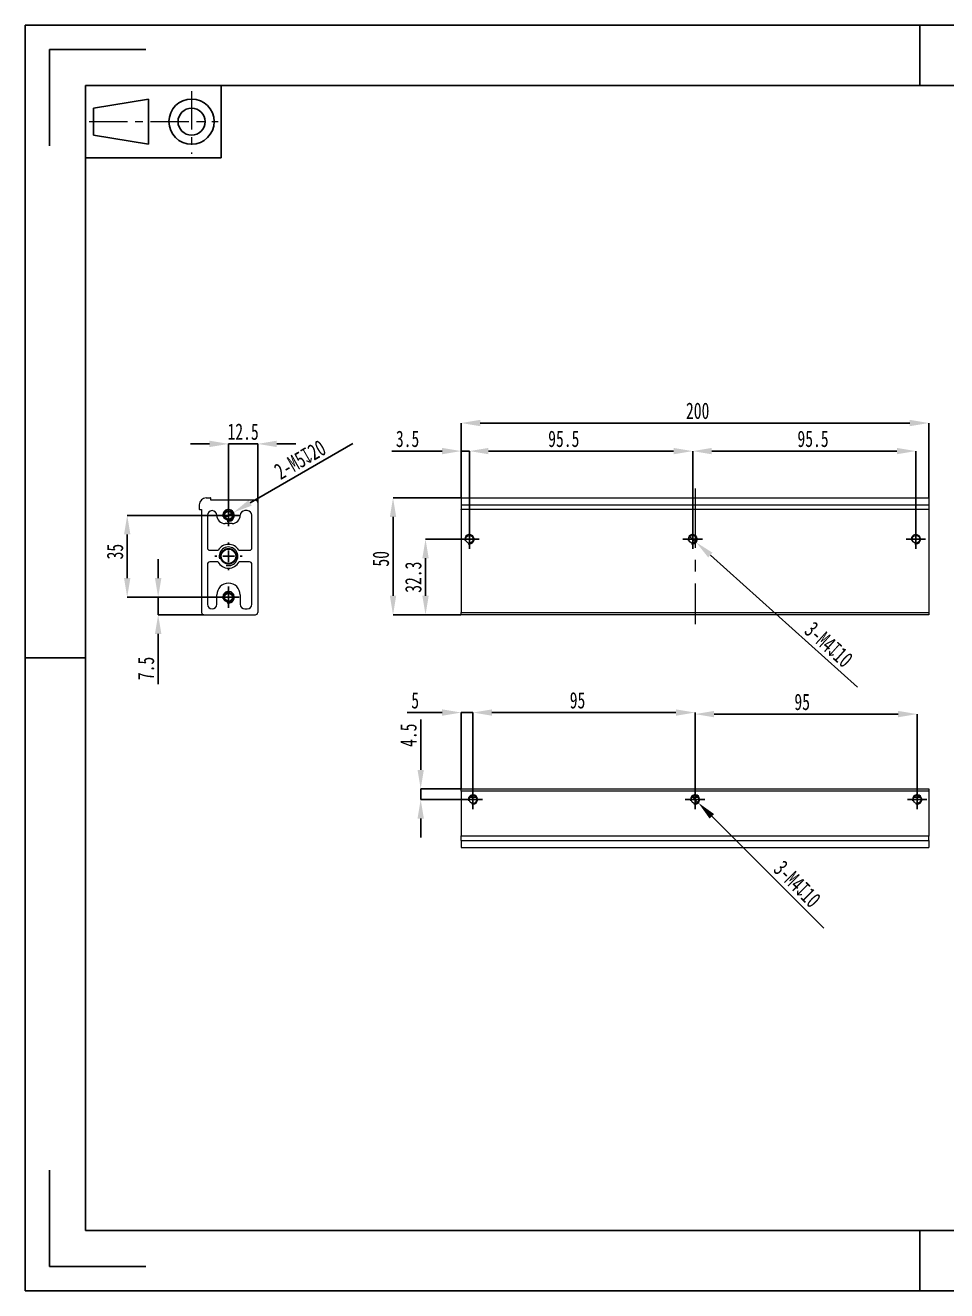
# Model space of a CAD drawing. Header units: millimetres. Extents: x 359 to 742, y -1 to 269.
# Drawn here: x 359.5 to 556.5, y -1.5 to 269.1 of the extents above; entities that cross this region are included whole.
import ezdxf

# ---------------------------------------------------------------- set-up
doc = ezdxf.new("R2010")
doc.units = ezdxf.units.MM
doc.header["$PDSIZE"] = -1
doc.linetypes.add('CENTER', pattern=[10.16, 6.35, -1.27, 1.27, -1.27])
doc.linetypes.add('CENTERX2', pattern=[20.32, 12.7, -2.54, 2.54, -2.54])
doc.layers.add('DEFAULT_1', color=7, linetype='CENTER', lineweight=18)
doc.layers.add('图框', color=7, linetype='Continuous')
doc.styles.add('SLDTEXTSTYLE4', font='TXT', dxfattribs={"width": 0.7})
doc.dimstyles.new('SLDDIMSTYLE0', dxfattribs={"dimtxt": 3.5, "dimasz": 4.08, "dimexe": 0, "dimexo": 0.0625, "dimgap": 0.875, "dimtad": 2, "dimdec": 1, "dimlfac": 2, "dimrnd": 1e-09, "dimzin": 12, "dimdsep": 46, "dimtxsty": 'SLDTEXTSTYLE4', "dimsah": 1, "dimcen": 0.09, "dimadec": 0, "dimazin": 3, "dimtfac": 1, "dimtdec": 1, "dimtofl": 0, "dimtmove": 0, "dimatfit": 3, "dimfxl": 1, "dimfrac": 2, "dimtolj": 1, "dimtzin": 12, "dimarcsym": 0})
doc.dimstyles.new('SLDDIMSTYLE1', dxfattribs={"dimtxt": 3.5, "dimasz": 4.08, "dimexe": 0, "dimexo": 0.0625, "dimgap": 0.875, "dimtad": 2, "dimdec": 1, "dimlfac": 2, "dimrnd": 1e-09, "dimzin": 12, "dimdsep": 46, "dimtxsty": 'SLDTEXTSTYLE4', "dimsah": 1, "dimcen": 0.09, "dimadec": 0, "dimazin": 3, "dimtfac": 1, "dimtdec": 1, "dimtmove": 0, "dimatfit": 0, "dimfxl": 1, "dimfrac": 2, "dimtolj": 1, "dimtzin": 12, "dimarcsym": 0})
doc.dimstyles.new('SLDDIMSTYLE2', dxfattribs={"dimtxt": 3.5, "dimasz": 4.08, "dimexe": 0, "dimexo": 0.0625, "dimgap": 0.875, "dimtad": 2, "dimdec": 1, "dimlfac": 2, "dimrnd": 1e-09, "dimzin": 12, "dimdsep": 46, "dimtxsty": 'SLDTEXTSTYLE4', "dimblk1": 'NONE', "dimsah": 1, "dimcen": 0, "dimadec": 0, "dimazin": 3, "dimtfac": 1, "dimtdec": 1, "dimtmove": 0, "dimatfit": 3, "dimldrblk": 'NONE', "dimfxl": 1, "dimfrac": 2, "dimtolj": 1, "dimtzin": 12, "dimarcsym": 0})

# ---------------------------------------------------------------- blocks, each defined once
blk = doc.blocks.new('_D')
at = {"layer": 'Defpoints', "color": 0, "transparency": 16777216}
for p in [(552.69, 184.08), (452.69, 168.08), (552.69, 168.08)]:
    blk.add_point(p, dxfattribs=at)
at = {"layer": '图框', "color": 0, "lineweight": -2, "transparency": 16777216}
for p, q in [((452.69, 168.14), (452.69, 184.08)), ((456.77, 184.08), (548.61, 184.08)), ((552.69, 168.14), (552.69, 184.08))]:
    blk.add_line(p, q, dxfattribs=at)
at = {"layer": '图框', "color": 0, "transparency": 16777216}
for points in [[(456.77, 184.76), (456.77, 183.4), (452.69, 184.08)], [(548.61, 184.76), (548.61, 183.4), (552.69, 184.08)]]:
    blk.add_solid(points, dxfattribs=at)
at = {"layer": '图框', "color": 0, "transparency": 16777216, "insert": (503.26, 188.46), "char_height": 3.5, "attachment_point": 2, "style": 'SLDTEXTSTYLE4'}
blk.add_mtext('\\A1;200', dxfattribs=at)
blk = doc.blocks.new('_D_1')
at = {"layer": 'Defpoints', "color": 0, "transparency": 16777216}
for p in [(452.69, 168.08), (438.1, 143.08), (452.69, 143.08)]:
    blk.add_point(p, dxfattribs=at)
at = {"layer": '图框', "color": 0, "lineweight": -2, "transparency": 16777216}
for p, q in [((452.63, 168.08), (438.1, 168.08)), ((438.1, 164), (438.1, 147.16)), ((452.63, 143.08), (438.1, 143.08))]:
    blk.add_line(p, q, dxfattribs=at)
at = {"layer": '图框', "color": 0, "transparency": 16777216}
for points in [[(437.42, 164), (438.78, 164), (438.1, 168.08)], [(437.42, 147.16), (438.78, 147.16), (438.1, 143.08)]]:
    blk.add_solid(points, dxfattribs=at)
at = {"layer": '图框', "color": 0, "transparency": 16777216, "insert": (433.73, 155.05), "char_height": 3.5, "attachment_point": 2, "rotation": 90, "style": 'SLDTEXTSTYLE4'}
blk.add_mtext('\\A1;50', dxfattribs=at)
blk = doc.blocks.new('_D_2')
at = {"layer": 'Defpoints', "color": 0, "transparency": 16777216}
for p in [(454.44, 159.23), (445.05, 143.08), (452.69, 143.08)]:
    blk.add_point(p, dxfattribs=at)
at = {"layer": '图框', "color": 0, "lineweight": -2, "transparency": 16777216}
for p, q in [((454.38, 159.23), (445.05, 159.23)), ((445.05, 155.15), (445.05, 147.16)), ((452.63, 143.08), (445.05, 143.08))]:
    blk.add_line(p, q, dxfattribs=at)
at = {"layer": '图框', "color": 0, "transparency": 16777216}
for points in [[(444.37, 155.15), (445.73, 155.15), (445.05, 159.23)], [(444.37, 147.16), (445.73, 147.16), (445.05, 143.08)]]:
    blk.add_solid(points, dxfattribs=at)
at = {"layer": '图框', "color": 0, "transparency": 16777216, "insert": (440.67, 151.11), "char_height": 3.5, "attachment_point": 2, "rotation": 90, "style": 'SLDTEXTSTYLE4'}
blk.add_mtext('\\A1;32.3', dxfattribs=at)
blk = doc.blocks.new('_D_3')
at = {"layer": 'Defpoints', "color": 0, "transparency": 16777216}
for p in [(502.19, 178.08), (454.44, 159.23), (502.19, 159.23)]:
    blk.add_point(p, dxfattribs=at)
at = {"layer": '图框', "color": 0, "lineweight": -2, "transparency": 16777216}
for p, q in [((454.44, 159.29), (454.44, 178.08)), ((458.52, 178.08), (498.11, 178.08)), ((502.19, 159.29), (502.19, 178.08))]:
    blk.add_line(p, q, dxfattribs=at)
at = {"layer": '图框', "color": 0, "transparency": 16777216}
for points in [[(458.52, 178.76), (458.52, 177.4), (454.44, 178.08)], [(498.11, 178.76), (498.11, 177.4), (502.19, 178.08)]]:
    blk.add_solid(points, dxfattribs=at)
at = {"layer": '图框', "color": 0, "transparency": 16777216, "insert": (474.62, 182.46), "char_height": 3.5, "attachment_point": 2, "style": 'SLDTEXTSTYLE4'}
blk.add_mtext('\\A1;95.5', dxfattribs=at)
blk = doc.blocks.new('_D_4')
at = {"layer": 'Defpoints', "color": 0, "transparency": 16777216}
for p in [(454.44, 178.08), (452.69, 168.08), (454.44, 159.23)]:
    blk.add_point(p, dxfattribs=at)
at = {"layer": '图框', "color": 0, "lineweight": -2, "transparency": 16777216}
for p, q in [((448.61, 178.08), (437.88, 178.08)), ((452.69, 168.14), (452.69, 178.08)), ((454.44, 178.08), (452.69, 178.08)), ((454.44, 159.29), (454.44, 178.08)), ((458.52, 178.08), (462.6, 178.08))]:
    blk.add_line(p, q, dxfattribs=at)
at = {"layer": '图框', "color": 0, "transparency": 16777216}
for points in [[(448.61, 178.76), (448.61, 177.4), (452.69, 178.08)], [(458.52, 178.76), (458.52, 177.4), (454.44, 178.08)]]:
    blk.add_solid(points, dxfattribs=at)
at = {"layer": '图框', "color": 0, "transparency": 16777216, "insert": (441.21, 182.46), "char_height": 3.5, "attachment_point": 2, "style": 'SLDTEXTSTYLE4'}
blk.add_mtext('\\A1;3.5', dxfattribs=at)
blk = doc.blocks.new('_D_5')
at = {"layer": 'Defpoints', "color": 0, "transparency": 16777216}
for p in [(549.94, 178.08), (502.19, 159.23), (549.94, 159.23)]:
    blk.add_point(p, dxfattribs=at)
at = {"layer": '图框', "color": 0, "lineweight": -2, "transparency": 16777216}
for p, q in [((502.19, 159.29), (502.19, 178.08)), ((506.27, 178.08), (545.86, 178.08)), ((549.94, 159.29), (549.94, 178.08))]:
    blk.add_line(p, q, dxfattribs=at)
at = {"layer": '图框', "color": 0, "transparency": 16777216}
for points in [[(506.27, 178.76), (506.27, 177.4), (502.19, 178.08)], [(545.86, 178.76), (545.86, 177.4), (549.94, 178.08)]]:
    blk.add_solid(points, dxfattribs=at)
at = {"layer": '图框', "color": 0, "transparency": 16777216, "insert": (527.93, 182.46), "char_height": 3.5, "attachment_point": 2, "style": 'SLDTEXTSTYLE4'}
blk.add_mtext('\\A1;95.5', dxfattribs=at)
blk = doc.blocks.new('_D_6')
at = {"layer": 'Defpoints', "color": 0, "transparency": 16777216}
for p in [(501.45, 159.9), (502.94, 158.56)]:
    blk.add_point(p, dxfattribs=at)
at = {"layer": '图框', "color": 0, "lineweight": -2, "transparency": 16777216}
for p, q in [((501.45, 159.9), (502.94, 158.56)), ((537.46, 127.6), (505.97, 155.84))]:
    blk.add_line(p, q, dxfattribs=at)
at = {"layer": '图框', "color": 0, "transparency": 16777216}
blk.add_solid([(506.43, 156.35), (505.52, 155.33), (502.94, 158.56)], dxfattribs=at)
at = {"layer": '图框', "color": 0, "transparency": 16777216, "insert": (528.17, 141.91), "char_height": 3.5, "attachment_point": 1, "rotation": 318.1058, "style": 'SLDTEXTSTYLE4'}
blk.add_mtext('\\A1;3-M4{\\fGDT|b0|i0|c134|p2;x}10', dxfattribs=at)
blk = doc.blocks.new('_NONE')
blk = doc.blocks.new('SW_CENTERMARKSYMBOL_0')
at = {"layer": '图框', "color": 0}
for p, q in [((-1.25, 0), (-2.075, 0)), ((0, 0), (-1.25, 0)), ((0, 1.25), (0, 2.075)), ((0, 0), (0, 1.25)), ((0, 0), (0, -1.25)), ((0, 0), (1.25, 0)), ((1.25, 0), (2.075, 0)), ((0, -1.25), (0, -2.075))]:
    blk.add_line(p, q, dxfattribs=at)
blk = doc.blocks.new('SW_CENTERMARKSYMBOL_1')
at = {"layer": '图框', "color": 0}
for p, q in [((-1.25, 0), (-2.075, 0)), ((0, 0), (-1.25, 0)), ((0, 1.25), (0, 2.075)), ((0, 0), (0, 1.25)), ((0, 0), (0, -1.25)), ((0, 0), (1.25, 0)), ((1.25, 0), (2.075, 0)), ((0, -1.25), (0, -2.075))]:
    blk.add_line(p, q, dxfattribs=at)
blk = doc.blocks.new('SW_CENTERMARKSYMBOL_2')
at = {"layer": '图框', "color": 0}
for p, q in [((-1.25, 0), (-2.075, 0)), ((0, 0), (-1.25, 0)), ((0, 1.25), (0, 2.075)), ((0, 0), (0, 1.25)), ((0, 0), (0, -1.25)), ((0, 0), (1.25, 0)), ((1.25, 0), (2.075, 0)), ((0, -1.25), (0, -2.075))]:
    blk.add_line(p, q, dxfattribs=at)
blk = doc.blocks.new('_D_7')
at = {"layer": 'Defpoints', "color": 0, "transparency": 16777216}
for p in [(402.92, 164.33), (381.25, 146.83), (402.92, 146.83)]:
    blk.add_point(p, dxfattribs=at)
at = {"layer": '图框', "color": 0, "lineweight": -2, "transparency": 16777216}
for p, q in [((402.86, 164.33), (381.25, 164.33)), ((381.25, 160.25), (381.25, 150.91)), ((402.86, 146.83), (381.25, 146.83))]:
    blk.add_line(p, q, dxfattribs=at)
at = {"layer": '图框', "color": 0, "transparency": 16777216}
for points in [[(380.57, 160.25), (381.93, 160.25), (381.25, 164.33)], [(380.57, 150.91), (381.93, 150.91), (381.25, 146.83)]]:
    blk.add_solid(points, dxfattribs=at)
at = {"layer": '图框', "color": 0, "transparency": 16777216, "insert": (376.87, 156.58), "char_height": 3.5, "attachment_point": 2, "rotation": 90, "style": 'SLDTEXTSTYLE4'}
blk.add_mtext('\\A1;35', dxfattribs=at)
blk = doc.blocks.new('_D_8')
at = {"layer": 'Defpoints', "color": 0, "transparency": 16777216}
for p in [(409.17, 179.62), (409.17, 167.08), (402.92, 164.33)]:
    blk.add_point(p, dxfattribs=at)
at = {"layer": '图框', "color": 0, "lineweight": -2, "transparency": 16777216}
for p, q in [((398.84, 179.62), (394.76, 179.62)), ((402.92, 164.39), (402.92, 179.62)), ((402.92, 179.62), (409.17, 179.62)), ((409.17, 167.14), (409.17, 179.62)), ((413.25, 179.62), (417.33, 179.62))]:
    blk.add_line(p, q, dxfattribs=at)
at = {"layer": '图框', "color": 0, "transparency": 16777216}
for points in [[(398.84, 180.3), (398.84, 178.94), (402.92, 179.62)], [(413.25, 180.3), (413.25, 178.94), (409.17, 179.62)]]:
    blk.add_solid(points, dxfattribs=at)
at = {"layer": '图框', "color": 0, "transparency": 16777216, "insert": (406.04, 183.99), "char_height": 3.5, "attachment_point": 2, "style": 'SLDTEXTSTYLE4'}
blk.add_mtext('\\A1;12.5', dxfattribs=at)
blk = doc.blocks.new('_D_9')
at = {"layer": 'Defpoints', "color": 0, "transparency": 16777216}
for p in [(402.92, 146.83), (387.87, 143.08), (397.67, 143.08)]:
    blk.add_point(p, dxfattribs=at)
at = {"layer": '图框', "color": 0, "lineweight": -2, "transparency": 16777216}
for p, q in [((387.87, 150.91), (387.87, 154.99)), ((402.86, 146.83), (387.87, 146.83)), ((387.87, 146.83), (387.87, 143.08)), ((397.61, 143.08), (387.87, 143.08)), ((387.87, 139), (387.87, 128.27))]:
    blk.add_line(p, q, dxfattribs=at)
at = {"layer": '图框', "color": 0, "transparency": 16777216}
for points in [[(387.19, 150.91), (388.55, 150.91), (387.87, 146.83)], [(387.19, 139), (388.55, 139), (387.87, 143.08)]]:
    blk.add_solid(points, dxfattribs=at)
at = {"layer": '图框', "color": 0, "transparency": 16777216, "insert": (383.5, 131.6), "char_height": 3.5, "attachment_point": 2, "rotation": 90, "style": 'SLDTEXTSTYLE4'}
blk.add_mtext('\\A1;7.5', dxfattribs=at)
blk = doc.blocks.new('_D_10')
at = {"layer": 'Defpoints', "color": 0, "transparency": 16777216}
for p in [(401.84, 163.71), (404, 164.96)]:
    blk.add_point(p, dxfattribs=at)
at = {"layer": '图框', "color": 0, "lineweight": -2, "transparency": 16777216}
for p, q in [((429.5, 179.68), (407.53, 167)), ((401.84, 163.71), (404, 164.96))]:
    blk.add_line(p, q, dxfattribs=at)
at = {"layer": '图框', "color": 0, "transparency": 16777216}
blk.add_solid([(407.19, 167.59), (407.87, 166.41), (404, 164.96)], dxfattribs=at)
at = {"layer": '图框', "color": 0, "transparency": 16777216, "insert": (412.3, 174.89), "char_height": 3.5, "attachment_point": 1, "rotation": 30, "style": 'SLDTEXTSTYLE4'}
blk.add_mtext('\\A1;2-M5{\\fGDT|b0|i0|c134|p2;x}20', dxfattribs=at)
blk = doc.blocks.new('SW_CENTERMARKSYMBOL_3')
at = {"layer": '图框', "color": 0}
for p, q in [((-1.25, 0), (-2.3, 0)), ((0, 0), (-1.25, 0)), ((0, 1.25), (0, 2.3)), ((0, 0), (0, 1.25)), ((0, 0), (0, -1.25)), ((0, 0), (1.25, 0)), ((1.25, 0), (2.3, 0)), ((0, -1.25), (0, -2.3))]:
    blk.add_line(p, q, dxfattribs=at)
blk = doc.blocks.new('SW_CENTERMARKSYMBOL_4')
at = {"layer": '图框', "color": 0}
for p, q in [((-1.25, 0), (-2.3, 0)), ((0, 0), (-1.25, 0)), ((0, 1.25), (0, 2.3)), ((0, 0), (0, 1.25)), ((0, 0), (0, -1.25)), ((0, 0), (1.25, 0)), ((1.25, 0), (2.3, 0)), ((0, -1.25), (0, -2.3))]:
    blk.add_line(p, q, dxfattribs=at)
blk = doc.blocks.new('SW_CENTERMARKSYMBOL_5')
at = {"layer": '图框', "color": 0}
for p, q in [((0, 2.5), (0, 2.95)), ((-2.5, 0), (-2.95, 0)), ((0, 0), (-1.25, 0)), ((0, 0), (0, 1.25)), ((0, 0), (0, -1.25)), ((0, 0), (1.25, 0)), ((2.5, 0), (2.95, 0)), ((0, -2.5), (0, -2.95))]:
    blk.add_line(p, q, dxfattribs=at)
blk = doc.blocks.new('_D_17')
at = {"layer": 'Defpoints', "color": 0, "transparency": 16777216}
for p in [(455.19, 122.17), (452.69, 105.84), (455.19, 103.58)]:
    blk.add_point(p, dxfattribs=at)
at = {"layer": '图框', "color": 0, "lineweight": -2, "transparency": 16777216}
for p, q in [((448.61, 122.17), (441.15, 122.17)), ((452.69, 105.9), (452.69, 122.17)), ((455.19, 122.17), (452.69, 122.17)), ((455.19, 103.64), (455.19, 122.17)), ((459.27, 122.17), (463.35, 122.17))]:
    blk.add_line(p, q, dxfattribs=at)
at = {"layer": '图框', "color": 0, "transparency": 16777216}
for points in [[(448.61, 122.85), (448.61, 121.49), (452.69, 122.17)], [(459.27, 122.85), (459.27, 121.49), (455.19, 122.17)]]:
    blk.add_solid(points, dxfattribs=at)
at = {"layer": '图框', "color": 0, "transparency": 16777216, "insert": (442.84, 126.55), "char_height": 3.5, "attachment_point": 2, "style": 'SLDTEXTSTYLE4'}
blk.add_mtext('\\A1;5', dxfattribs=at)
blk = doc.blocks.new('_D_18')
at = {"layer": 'Defpoints', "color": 0, "transparency": 16777216}
for p in [(502.69, 122.17), (455.19, 103.58), (502.69, 103.58)]:
    blk.add_point(p, dxfattribs=at)
at = {"layer": '图框', "color": 0, "lineweight": -2, "transparency": 16777216}
for p, q in [((455.19, 103.64), (455.19, 122.17)), ((459.27, 122.17), (498.61, 122.17)), ((502.69, 103.64), (502.69, 122.17))]:
    blk.add_line(p, q, dxfattribs=at)
at = {"layer": '图框', "color": 0, "transparency": 16777216}
for points in [[(459.27, 122.85), (459.27, 121.49), (455.19, 122.17)], [(498.61, 122.85), (498.61, 121.49), (502.69, 122.17)]]:
    blk.add_solid(points, dxfattribs=at)
at = {"layer": '图框', "color": 0, "transparency": 16777216, "insert": (477.56, 126.55), "char_height": 3.5, "attachment_point": 2, "style": 'SLDTEXTSTYLE4'}
blk.add_mtext('\\A1;95', dxfattribs=at)
blk = doc.blocks.new('_D_19')
at = {"layer": 'Defpoints', "color": 0, "transparency": 16777216}
for p in [(550.19, 121.84), (502.69, 103.58), (550.19, 103.58)]:
    blk.add_point(p, dxfattribs=at)
at = {"layer": '图框', "color": 0, "lineweight": -2, "transparency": 16777216}
for p, q in [((502.69, 103.64), (502.69, 121.84)), ((506.77, 121.84), (546.11, 121.84)), ((550.19, 103.64), (550.19, 121.84))]:
    blk.add_line(p, q, dxfattribs=at)
at = {"layer": '图框', "color": 0, "transparency": 16777216}
for points in [[(506.77, 122.52), (506.77, 121.16), (502.69, 121.84)], [(546.11, 122.52), (546.11, 121.16), (550.19, 121.84)]]:
    blk.add_solid(points, dxfattribs=at)
at = {"layer": '图框', "color": 0, "transparency": 16777216, "insert": (525.61, 126.21), "char_height": 3.5, "attachment_point": 2, "style": 'SLDTEXTSTYLE4'}
blk.add_mtext('\\A1;95', dxfattribs=at)
blk = doc.blocks.new('_D_20')
at = {"layer": 'Defpoints', "color": 0, "transparency": 16777216}
for p in [(452.69, 105.84), (444.02, 103.58), (455.19, 103.58)]:
    blk.add_point(p, dxfattribs=at)
at = {"layer": '图框', "color": 0, "lineweight": -2, "transparency": 16777216}
for p, q in [((444.02, 109.92), (444.02, 120.65)), ((452.63, 105.84), (444.02, 105.84)), ((444.02, 103.58), (444.02, 105.84)), ((455.13, 103.58), (444.02, 103.58)), ((444.02, 99.5), (444.02, 95.42))]:
    blk.add_line(p, q, dxfattribs=at)
at = {"layer": '图框', "color": 0, "transparency": 16777216}
for points in [[(443.34, 109.92), (444.7, 109.92), (444.02, 105.84)], [(443.34, 99.5), (444.7, 99.5), (444.02, 103.58)]]:
    blk.add_solid(points, dxfattribs=at)
at = {"layer": '图框', "color": 0, "transparency": 16777216, "insert": (439.64, 117.32), "char_height": 3.5, "attachment_point": 2, "rotation": 90, "style": 'SLDTEXTSTYLE4'}
blk.add_mtext('\\A1;4.5', dxfattribs=at)
blk = doc.blocks.new('_D_21')
at = {"layer": 'Defpoints', "color": 0, "transparency": 16777216}
for p in [(501.99, 104.29), (503.4, 102.87)]:
    blk.add_point(p, dxfattribs=at)
at = {"layer": '图框', "color": 0, "lineweight": -2, "transparency": 16777216}
for p, q in [((501.99, 104.29), (503.4, 102.87)), ((530.22, 76.06), (506.28, 99.99))]:
    blk.add_line(p, q, dxfattribs=at)
at = {"layer": '图框', "color": 0, "transparency": 16777216}
blk.add_solid([(506.77, 100.47), (505.8, 99.51), (503.4, 102.87)], dxfattribs=at)
at = {"layer": '图框', "color": 0, "transparency": 16777216, "insert": (521.72, 90.85), "char_height": 3.5, "attachment_point": 1, "rotation": 315, "style": 'SLDTEXTSTYLE4'}
blk.add_mtext('\\A1;3-M4{\\fGDT|b0|i0|c134|p2;x}10', dxfattribs=at)
blk = doc.blocks.new('SW_CENTERMARKSYMBOL_9')
at = {"layer": '图框', "color": 0}
for p, q in [((-1.25, 0), (-2.075, 0)), ((0, 0), (-1.25, 0)), ((0, 1.25), (0, 2.075)), ((0, 0), (0, 1.25)), ((0, 0), (0, -1.25)), ((0, 0), (1.25, 0)), ((1.25, 0), (2.075, 0)), ((0, -1.25), (0, -2.075))]:
    blk.add_line(p, q, dxfattribs=at)
blk = doc.blocks.new('SW_CENTERMARKSYMBOL_10')
at = {"layer": '图框', "color": 0}
for p, q in [((-1.25, 0), (-2.075, 0)), ((0, 0), (-1.25, 0)), ((0, 1.25), (0, 2.075)), ((0, 0), (0, 1.25)), ((0, 0), (0, -1.25)), ((0, 0), (1.25, 0)), ((1.25, 0), (2.075, 0)), ((0, -1.25), (0, -2.075))]:
    blk.add_line(p, q, dxfattribs=at)
blk = doc.blocks.new('SW_CENTERMARKSYMBOL_11')
at = {"layer": '图框', "color": 0}
for p, q in [((-1.25, 0), (-2.075, 0)), ((0, 0), (-1.25, 0)), ((0, 1.25), (0, 2.075)), ((0, 0), (0, 1.25)), ((0, 0), (0, -1.25)), ((0, 0), (1.25, 0)), ((1.25, 0), (2.075, 0)), ((0, -1.25), (0, -2.075))]:
    blk.add_line(p, q, dxfattribs=at)
blk = doc.blocks.new('96_1')
at = {"color": 7, "linetype": 'Continuous'}
for p, q in [((-11.25, 6), (-11.25, -6)), ((11.25, -6), (11.25, 6)), ((-9.93, 2.25), (-0.82, 3.75)), ((-9.93, 0), (-9.93, 2.25)), ((-0.82, 0), (-0.82, 3.75)), ((-9.93, 0), (-9.93, -2.25)), ((-0.82, 0), (-0.82, -3.75)), ((-9.93, -2.25), (-0.82, -3.75)), ((-11.25, -6), (11.25, -6))]:
    blk.add_line(p, q, dxfattribs=at)
for radius in [3.75, 2.25]:
    blk.add_circle((6.34, 0), radius, dxfattribs=at)
at = {"layer": 'DEFAULT_1', "color": 1, "linetype": 'CENTER'}
for p, q in [((6.34, 5.05), (6.34, -5.36)), ((-10.64, 0), (10.74, 0))]:
    blk.add_line(p, q, dxfattribs=at)

msp = doc.modelspace()

# ---------------------------------------------------------------- linework, layer by layer
at = {"color": 7, "linetype": 'Continuous'}
for p, q in [((359.454, -1.458), (359.454, 269.127)), ((359.454, 269.127), (742.139, 269.127)), ((550.796, 256.242), (550.796, 269.127)), ((364.608, 243.357), (364.608, 263.973)), ((364.608, 263.973), (385.224, 263.973)), ((372.339, 11.427), (372.339, 256.242)), ((372.339, 256.242), (729.254, 256.242)), ((359.454, 133.835), (372.339, 133.835)), ((364.608, 3.696), (364.608, 24.312)), ((372.339, 11.427), (729.254, 11.427)), ((550.796, -1.458), (550.796, 11.427)), ((364.608, 3.696), (385.224, 3.696)), ((359.454, -1.458), (742.139, -1.458))]:
    msp.add_line(p, q, dxfattribs=at)
at = {"color": 7, "linetype": 'Continuous', "lineweight": 15}
for p, q in [((398.168, 168.081), (399.068, 168.081)), ((399.168, 167.581), (399.168, 167.981)), ((452.693, 168.081), (452.693, 166.581)), ((452.693, 168.081), (552.693, 168.081)), ((552.693, 168.081), (552.693, 166.581)), ((396.668, 166.581), (396.668, 165.681)), ((396.768, 165.581), (397.168, 165.581)), ((397.168, 165.581), (397.168, 143.581)), ((408.668, 167.581), (399.168, 167.581)), ((406.924, 165.347), (406.424, 165.347)), ((409.168, 167.081), (409.168, 143.581)), ((452.693, 166.581), (552.693, 166.581)), ((452.693, 166.581), (452.693, 165.681)), ((452.693, 165.681), (552.693, 165.681)), ((452.693, 165.581), (452.693, 165.681)), ((552.693, 165.581), (452.693, 165.581)), ((452.693, 165.581), (452.693, 143.581)), ((552.693, 166.581), (552.693, 165.681)), ((552.693, 165.681), (552.693, 165.581)), ((552.693, 165.581), (552.693, 143.581)), ((398.411, 164.345), (398.411, 157.383)), ((403.669, 162.592), (402.167, 162.592)), ((407.926, 157.383), (407.926, 164.345)), ((398.911, 156.883), (400.721, 156.883)), ((400.665, 154.379), (398.911, 154.379)), ((405.115, 156.883), (407.426, 156.883)), ((407.426, 154.379), (405.172, 154.379)), ((398.411, 153.879), (398.411, 145.315)), ((407.926, 145.315), (407.926, 153.879)), ((400.414, 145.315), (400.414, 147.318)), ((405.422, 147.318), (405.422, 145.315)), ((406.424, 144.313), (406.924, 144.313)), ((452.693, 143.581), (552.693, 143.581)), ((452.693, 143.081), (452.693, 143.581)), ((552.693, 143.581), (552.693, 143.081)), ((397.668, 143.081), (408.668, 143.081)), ((552.693, 143.081), (452.693, 143.081)), ((452.693, 105.836), (552.693, 105.836)), ((452.693, 105.336), (452.693, 105.836)), ((552.693, 105.836), (552.693, 105.336)), ((552.693, 105.336), (452.693, 105.336)), ((452.693, 105.336), (452.693, 95.836)), ((552.693, 105.336), (552.693, 95.836)), ((452.693, 95.736), (452.693, 95.836)), ((452.693, 95.836), (552.693, 95.836)), ((452.693, 94.836), (452.693, 95.736)), ((552.693, 95.736), (452.693, 95.736)), ((452.693, 94.836), (552.693, 94.836)), ((452.693, 94.836), (452.693, 93.336)), ((552.693, 95.836), (552.693, 95.736)), ((552.693, 94.836), (552.693, 95.736)), ((552.693, 94.836), (552.693, 93.336)), ((452.693, 93.336), (552.693, 93.336))]:
    msp.add_line(p, q, dxfattribs=at)
at = {"color": 8, "linetype": 'Continuous', "lineweight": 15}
for p, q in [((454.546, 104.094), (455.84, 104.094)), ((502.046, 104.094), (503.34, 104.094)), ((549.546, 104.094), (550.84, 104.094))]:
    msp.add_line(p, q, dxfattribs=at)
at = {"color": 2, "linetype": 'Continuous'}
for p, q in [((497.324, 11.427), (528.248, 11.427)), ((528.248, 11.427), (548.864, 11.427)), ((548.864, 11.427), (579.788, 11.427))]:
    msp.add_line(p, q, dxfattribs=at)
at = {"color": 7, "linetype": 'Continuous', "lineweight": 15}
for centre, radius in [((402.918, 164.331), 1.05), ((402.918, 164.331), 0.825), ((454.443, 159.231), 0.825), ((502.193, 159.231), 0.825), ((549.943, 159.231), 0.825), ((402.918, 155.581), 1.7), ((402.918, 155.581), 1.55), ((402.918, 146.831), 1.05), ((402.918, 146.831), 0.825), ((455.193, 103.582), 0.825), ((502.693, 103.582), 0.825), ((550.193, 103.582), 0.825)]:
    msp.add_circle(centre, radius, dxfattribs=at)
for centre, radius, start, end in [((398.168, 166.581), 1.5, 90, 180), ((399.068, 167.981), 0.1, 0, 90), ((396.768, 165.681), 0.1, 180, 270), ((399.413, 164.345), 1.002, 0, 180), ((406.424, 164.345), 1.002, 90, 180), ((406.924, 164.345), 1.002, 0, 90), ((408.668, 167.081), 0.5, 0, 90), ((402.167, 164.345), 1.753, 180, 270), ((403.669, 164.345), 1.753, 270, 0), ((398.911, 157.383), 0.5, 180, 270), ((402.918, 155.581), 2.554, 30.65077, 149.34923), ((407.426, 157.383), 0.5, 270, 0), ((398.911, 153.879), 0.5, 90, 180), ((402.918, 155.581), 2.554, 208.07249, 331.92751), ((407.426, 153.879), 0.5, 0, 90), ((402.918, 147.318), 2.504, 0, 180), ((397.668, 143.581), 0.5, 180, 270), ((399.413, 145.315), 1.002, 180, 0), ((406.424, 145.315), 1.002, 180, 270), ((406.924, 145.315), 1.002, 270, 0), ((408.668, 143.581), 0.5, 270, 0)]:
    msp.add_arc(centre, radius, start, end, dxfattribs=at)
at = {"color": 7, "linetype": 'Continuous', "lineweight": 0}
for centre, radius in [((402.918, 164.331), 1.25), ((402.918, 164.331), 1), ((402.918, 164.331), 1), ((402.918, 164.331), 1), ((402.918, 164.331), 1), ((454.443, 159.231), 1), ((502.193, 159.231), 1), ((549.943, 159.231), 1), ((402.918, 155.581), 2), ((402.918, 146.831), 1.25), ((402.918, 146.831), 1), ((402.918, 146.831), 1), ((402.918, 146.831), 1), ((402.918, 146.831), 1), ((455.193, 103.582), 1), ((502.693, 103.582), 1), ((550.193, 103.582), 1)]:
    msp.add_arc(centre, radius, 255, 195, dxfattribs=at)
at = {"layer": '图框', "linetype": 'CENTERX2', "lineweight": 0}
msp.add_line((502.693, 170.081), (502.693, 141.081), dxfattribs=at)

# ---------------------------------------------------------------- block references
at = {"color": 2, "linetype": 'Continuous', "xscale": 1.288499418886255, "yscale": 1.288499418886255, "zscale": 1.288499418886255}
msp.add_blockref('96_1', (386.848, 248.531), dxfattribs=at)
at = {"layer": '图框'}
for name, p in [('SW_CENTERMARKSYMBOL_3', (402.918, 164.331)), ('SW_CENTERMARKSYMBOL_0', (454.443, 159.231)), ('SW_CENTERMARKSYMBOL_2', (502.193, 159.231)), ('SW_CENTERMARKSYMBOL_1', (549.943, 159.231)), ('SW_CENTERMARKSYMBOL_5', (402.918, 155.581)), ('SW_CENTERMARKSYMBOL_4', (402.918, 146.831)), ('SW_CENTERMARKSYMBOL_9', (455.193, 103.582)), ('SW_CENTERMARKSYMBOL_10', (502.693, 103.582)), ('SW_CENTERMARKSYMBOL_11', (550.193, 103.582))]:
    msp.add_blockref(name, p, dxfattribs=at)

# ---------------------------------------------------------------- dimensions: what is measured, and where the dimension line sits
at = {"layer": '图框', "color": 3}
for base, p1, p2, angle, dimstyle, picture, middle in [((552.693, 184.081), (452.693, 168.081), (552.693, 168.081), 0, 'SLDDIMSTYLE0', '_D', (503.258, 184.081)), ((502.193, 178.081), (454.443, 159.231), (502.193, 159.231), 0, 'SLDDIMSTYLE0', '_D_3', (474.623, 178.081)), ((549.943, 178.081), (502.193, 159.231), (549.943, 159.231), 0, 'SLDDIMSTYLE0', '_D_5', (527.933, 178.081)), ((438.102, 143.081), (452.693, 168.081), (452.693, 143.081), 90, 'SLDDIMSTYLE0', '_D_1', (438.102, 155.048)), ((381.249, 146.831), (402.918, 164.331), (402.918, 146.831), 90, 'SLDDIMSTYLE1', '_D_7', (381.249, 156.577)), ((445.045, 143.081), (454.443, 159.231), (452.693, 143.081), 90, 'SLDDIMSTYLE1', '_D_2', (445.045, 151.114)), ((387.873, 143.081), (402.918, 146.831), (397.668, 143.081), 90, 'SLDDIMSTYLE1', '_D_9', (387.873, 131.596)), ((455.193, 122.173), (452.693, 105.836), (455.193, 103.582), 0, 'SLDDIMSTYLE1', '_D_17', (442.841, 122.173)), ((444.016, 103.582), (452.693, 105.836), (455.193, 103.582), 90, 'SLDDIMSTYLE1', '_D_20', (444.016, 117.321))]:
    dim = msp.add_linear_dim(base=base, p1=p1, p2=p2, angle=angle, dimstyle=dimstyle, dxfattribs=at)
    dim.commit()
    dim.dimension.update_dxf_attribs({"geometry": picture, "text_midpoint": middle, "dimtype": 160})
for p1, p2, text, picture, middle in [((401.836, 163.706), (404.001, 164.956), '2-M5{\\fGDT|b0|i0|c134|p2;x}20', '_D_10', (421.634, 175.137)), ((501.448, 159.899), (502.937, 158.564), '3-M4{\\fGDT|b0|i0|c134|p2;x}10', '_D_6', (531.001, 133.388)), ((501.985, 104.289), (503.4, 102.875), '3-M4{\\fGDT|b0|i0|c134|p2;x}10', '_D_21', (524.086, 82.189))]:
    dim = msp.add_diameter_dim_2p(p1=p1, p2=p2, text=text, dimstyle='SLDDIMSTYLE2', dxfattribs=at)
    dim.commit()
    dim.dimension.update_dxf_attribs({"geometry": picture, "text_midpoint": middle, "dimtype": 163})
for base, p1, p2, dimstyle, picture, middle in [((409.168, 179.617), (402.918, 164.331), (409.168, 167.081), 'SLDDIMSTYLE1', '_D_8', (406.043, 179.617)), ((454.443, 178.081), (452.693, 168.081), (454.443, 159.231), 'SLDDIMSTYLE1', '_D_4', (441.208, 178.081)), ((502.693, 122.173), (455.193, 103.582), (502.693, 103.582), 'SLDDIMSTYLE0', '_D_18', (477.557, 122.173)), ((550.193, 121.836), (502.693, 103.582), (550.193, 103.582), 'SLDDIMSTYLE0', '_D_19', (525.61, 121.836))]:
    dim = msp.add_linear_dim(base=base, p1=p1, p2=p2, dimstyle=dimstyle, dxfattribs=at)
    dim.commit()
    dim.dimension.update_dxf_attribs({"geometry": picture, "text_midpoint": middle, "dimtype": 160})

doc.saveas('drawing.dxf')
